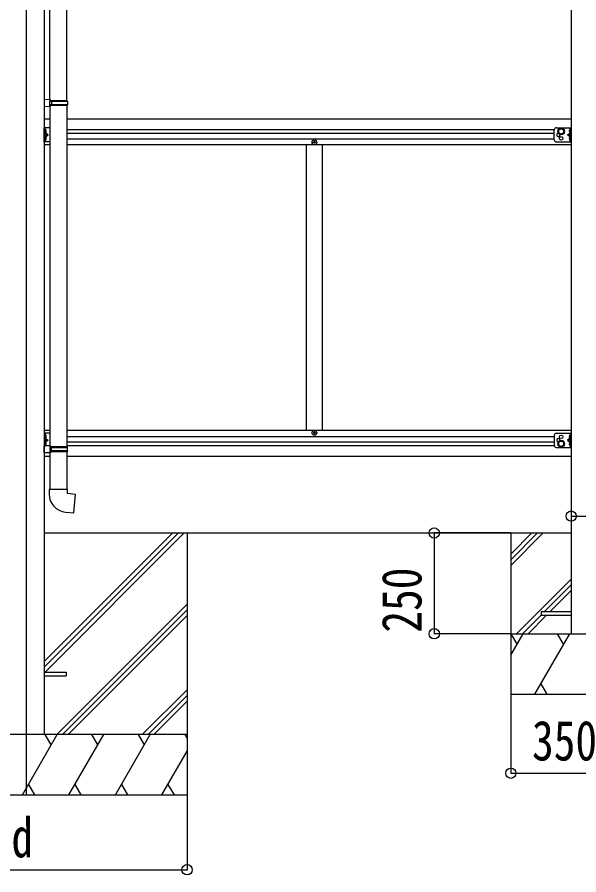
# Model space of a CAD drawing. Units: millimetres, scale not verified. Extents: x -12615 to 12615, y -8910 to 8910.
# Drawn here: x -750 to 645, y -5839 to -3710 of the extents above; entities that cross this region are included whole.
import ezdxf
from ezdxf.enums import TextEntityAlignment as Align

# ---------------------------------------------------------------- set-up
doc = ezdxf.new("R2010")
doc.units = ezdxf.units.MM
doc.header["$LTSCALE"] = 40
for name, color, linetype in [('0-3_YKK_12', 2, 'Continuous'), ('0-4_YKK_13', 4, 'Continuous'), ('0-5_YKK_A1', 4, 'Continuous'), ('0-6_YKK_D', 6, 'Continuous')]:
    doc.layers.add(name, color=color, linetype=linetype)
doc.styles.add('ＭＳ ゴシック', font='')
doc.styles.get('ＭＳ ゴシック').set_extended_font_data('MS Gothic')

msp = doc.modelspace()

# ---------------------------------------------------------------- linework, layer by layer
at = {"layer": '0-3_YKK_12'}
msp.add_lwpolyline([(-727.7, -2465.76), (-727.7, -5390.16), (-727.7, -5640.16)], dxfattribs=at)
at = {"layer": '0-4_YKK_13'}
for p, q in [((-668.5, -3914.78), (-668.5, -3072.65)), ((-626.5, -3917.34), (-626.5, -3070.09)), ((-666.5, -3914.84), (-682.5, -3914.37)), ((-682.5, -3914.37), (-682.5, -3932.31)), ((-666.5, -3916.84), (-666.5, -3914.84)), ((-666.5, -3931.84), (-682.5, -3932.31)), ((-666.5, -3916.84), (-668.5, -3916.84)), ((-625.5, -3917.34), (-668.5, -3917.34)), ((-624.5, -3919.34), (-668.5, -3919.34)), ((-624.5, -3927.34), (-668.5, -3927.34)), ((-625.5, -3929.34), (-668.5, -3929.34)), ((-668.5, -3931.9), (-668.5, -4774.04)), ((-666.5, -3931.84), (-666.5, -3929.84)), ((-664.02, -3919.34), (-663.59, -3917.34)), ((-626.5, -3929.34), (-626.5, -4776.59)), ((-624.5, -3919.34), (-625.5, -3917.34)), ((-624.5, -3927.34), (-625.5, -3929.34)), ((-624.5, -3919.34), (-624.5, -3927.34)), ((-682.5, -4019.66), (-682.5, -3984.66)), ((-668.5, -3984.66), (-682.5, -3984.66)), ((-679.97, -3992.02), (-680.58, -3993.16)), ((-679.97, -3994.31), (-680.58, -3993.16)), ((-680, -4019.66), (-680, -3984.66)), ((-680, -3988.46), (-679.71, -3988.46)), ((-680, -3988.46), (-680, -3997.86)), ((-679.71, -3997.86), (-680, -3997.86)), ((-677.89, -3991.01), (-679.91, -3992.02)), ((-677.89, -3995.31), (-679.91, -3994.31)), ((-679.71, -3988.46), (-679.71, -3997.86)), ((583.8, -4014.66), (583.8, -3989.66)), ((588.8, -3984.66), (625.8, -3984.66)), ((621.19, -3991.01), (623.21, -3992.02)), ((621.19, -3995.31), (623.21, -3994.31)), ((623.3, -3988.46), (623.01, -3988.46)), ((623.01, -3988.46), (623.01, -3997.86)), ((623.01, -3997.86), (623.3, -3997.86)), ((623.28, -3992.02), (623.89, -3993.16)), ((623.28, -3994.31), (623.89, -3993.16)), ((623.3, -4019.66), (623.3, -3984.66)), ((623.3, -3988.46), (623.3, -3997.86)), ((625.8, -4019.66), (625.8, -3984.66)), ((-668.5, -4019.66), (-682.5, -4019.66)), ((-679.97, -4010.02), (-680.58, -4011.16)), ((-679.97, -4012.31), (-680.58, -4011.16)), ((-680, -4002.16), (-673, -4002.16)), ((-679.71, -4006.46), (-680, -4006.46)), ((-680, -4015.86), (-680, -4006.46)), ((-680, -4015.86), (-679.71, -4015.86)), ((-677.89, -4009.01), (-679.91, -4010.02)), ((-677.89, -4013.31), (-679.91, -4012.31)), ((-679.71, -4015.86), (-679.71, -4006.46)), ((-13.2, -4021.16), (-14.2, -4021.16)), ((588.8, -4019.66), (625.8, -4019.66)), ((623.3, -4002.16), (616.3, -4002.16)), ((621.19, -4009.01), (623.21, -4010.02)), ((621.19, -4013.31), (623.21, -4012.31)), ((623.01, -4006.46), (623.3, -4006.46)), ((623.01, -4015.86), (623.01, -4006.46)), ((623.3, -4015.86), (623.01, -4015.86)), ((623.28, -4010.02), (623.89, -4011.16)), ((623.28, -4012.31), (623.89, -4011.16)), ((623.3, -4015.86), (623.3, -4006.46)), ((-682.5, -4742.66), (-682.5, -4777.66)), ((-668.5, -4742.66), (-682.5, -4742.66)), ((-680, -4742.66), (-680, -4773.7)), ((-680, -4746.46), (-679.71, -4746.46)), ((-680, -4746.46), (-680, -4755.86)), ((-679.71, -4746.46), (-679.71, -4755.86)), ((-13.2, -4741.16), (-14.2, -4741.16)), ((588.8, -4742.66), (625.8, -4742.66)), ((623.3, -4746.46), (623.01, -4746.46)), ((623.01, -4746.46), (623.01, -4755.86)), ((623.3, -4742.66), (623.3, -4777.66)), ((623.3, -4746.46), (623.3, -4755.86)), ((625.8, -4742.66), (625.8, -4777.66)), ((-679.97, -4750.02), (-680.58, -4751.16)), ((-679.97, -4752.31), (-680.58, -4751.16)), ((-679.97, -4768.02), (-680.58, -4769.16)), ((-679.71, -4755.86), (-680, -4755.86)), ((-680, -4760.16), (-673, -4760.16)), ((-679.71, -4764.46), (-680, -4764.46)), ((-680, -4773.86), (-680, -4764.46)), ((-677.89, -4749.01), (-679.91, -4750.02)), ((-677.89, -4753.31), (-679.91, -4752.31)), ((-677.89, -4767.01), (-679.91, -4768.02)), ((-679.71, -4773.86), (-679.71, -4764.46)), ((583.8, -4747.66), (583.8, -4772.66)), ((623.3, -4760.16), (616.3, -4760.16)), ((621.19, -4749.01), (623.21, -4750.02)), ((621.19, -4753.31), (623.21, -4752.31)), ((621.19, -4767.01), (623.21, -4768.02)), ((623.01, -4755.86), (623.3, -4755.86)), ((623.01, -4764.46), (623.3, -4764.46)), ((623.01, -4773.86), (623.01, -4764.46)), ((623.28, -4750.02), (623.89, -4751.16)), ((623.28, -4752.31), (623.89, -4751.16)), ((623.28, -4768.02), (623.89, -4769.16)), ((623.3, -4773.86), (623.3, -4764.46)), ((-666.5, -4774.09), (-682.5, -4773.62)), ((-682.5, -4791.56), (-682.5, -4773.62)), ((-679.97, -4770.31), (-680.58, -4769.16)), ((-680, -4773.86), (-679.71, -4773.86)), ((-677.89, -4771.31), (-679.91, -4770.31)), ((-625.5, -4776.59), (-668.5, -4776.59)), ((-624.5, -4778.59), (-668.5, -4778.59)), ((-624.5, -4786.59), (-668.5, -4786.59)), ((-625.5, -4788.59), (-668.5, -4788.59)), ((-666.5, -4789.09), (-668.5, -4789.09)), ((-666.5, -4774.09), (-666.5, -4776.09)), ((-666.5, -4789.09), (-666.5, -4791.09)), ((-664.02, -4786.59), (-663.59, -4788.59)), ((-626.5, -4788.59), (-626.5, -4882.59)), ((-624.5, -4778.59), (-625.5, -4776.59)), ((-624.5, -4786.59), (-625.5, -4788.59)), ((-624.5, -4786.59), (-624.5, -4778.59)), ((588.8, -4777.66), (625.8, -4777.66)), ((621.19, -4771.31), (623.21, -4770.31)), ((623.3, -4773.86), (623.01, -4773.86)), ((623.28, -4770.31), (623.89, -4769.16)), ((-666.5, -4791.09), (-682.5, -4791.56)), ((-668.5, -4791.15), (-668.5, -4882.59)), ((-624.5, -4882.59), (-670.5, -4882.59)), ((-670.5, -4882.59), (-670.5, -4893.51)), ((-624.5, -4892.59), (-624.5, -4882.59)), ((625.8, -5186.16), (550.8, -5186.16)), ((-682.5, -5335.66), (-627.7, -5335.66)), ((-627.7, -5335.66), (-627.7, -5344.66)), ((-682.5, -5344.66), (-627.7, -5344.66))]:
    msp.add_line(p, q, dxfattribs=at)
for points in [[(-666.5, -3929.84), (-668.5, -3929.84), (-668.5, -3916.84)], [(-664.02, -3919.34), (-664.02, -3927.34), (-663.59, -3929.34)], [(-679.4, -4006.74), (-673, -4002.16), (-679.4, -3997.59)], [(622.7, -4006.74), (616.3, -4002.16), (622.7, -3997.59)], [(-14.2, -4021.16), (-14.2, -4020.16), (-13.2, -4020.16)], [(-12.2, -4019.16), (-12.2, -4018.16), (-11.2, -4018.16), (-11.2, -4019.16)], [(-11.2, -4022.16), (-11.2, -4023.16), (-12.2, -4023.16), (-12.2, -4022.16)], [(-10.2, -4020.16), (-9.2, -4020.16), (-9.2, -4021.16), (-10.2, -4021.16)], [(-14.2, -4741.16), (-14.2, -4742.16), (-13.2, -4742.16)], [(-11.2, -4740.16), (-11.2, -4739.16), (-12.2, -4739.16), (-12.2, -4740.16)], [(-12.2, -4743.16), (-12.2, -4744.16), (-11.2, -4744.16), (-11.2, -4743.16)], [(-10.2, -4742.16), (-9.2, -4742.16), (-9.2, -4741.16), (-10.2, -4741.16)], [(-679.4, -4755.59), (-673, -4760.16), (-679.4, -4764.74)], [(622.7, -4755.59), (616.3, -4760.16), (622.7, -4764.74)], [(-666.5, -4776.09), (-668.5, -4776.09), (-668.5, -4789.09)], [(-664.02, -4786.59), (-664.02, -4778.59), (-663.59, -4776.59)], [(-629.42, -4938.34), (-608.58, -4940.16), (-604.58, -4894.34), (-624.5, -4892.59)], [(550.8, -5186.16), (550.8, -5194.16), (625.8, -5194.16)]]:
    msp.add_lwpolyline(points, dxfattribs=at)
for points in [[(600.8, -3986.16), (607.3, -3989.91), (607.3, -3997.41), (600.8, -4001.17), (594.3, -3997.41), (594.3, -3989.91)], [(600.8, -4776.17), (607.3, -4772.42), (607.3, -4764.91), (600.8, -4761.16), (594.3, -4764.91), (594.3, -4772.42)]]:
    msp.add_lwpolyline(points, close=True, dxfattribs=at)
for centre, radius in [((600.8, -3993.66), 8.5), ((600.8, -3993.66), 7.5), ((600.8, -3993.66), 6.5), ((-11.7, -4020.66), 5.9), ((600.8, -4010.66), 4.25), ((-11.7, -4741.66), 5.9), ((600.8, -4768.66), 8.5), ((600.8, -4768.66), 7.5), ((600.8, -4768.66), 6.5), ((600.8, -4751.66), 4.25)]:
    msp.add_circle(centre, radius, dxfattribs=at)
for centre, radius, start, end in [((-683.6, -3993.16), 6.1, 309.60193, 50.39807), ((588.8, -3989.66), 5, 90, 180), ((593.8, -4002.16), 4.25, 94.76077, 6.29431), ((626.9, -3993.16), 6.1, 129.60193, 230.39807), ((-683.6, -4011.16), 6.1, 309.60193, 50.39807), ((-13.2, -4019.16), 1, 270, 0), ((-13.2, -4022.16), 1, 0, 90), ((-10.2, -4019.16), 1, 180, 270), ((-10.2, -4022.16), 1, 90, 180), ((588.8, -4014.66), 5, 180, 270), ((626.9, -4011.16), 6.1, 129.60193, 230.39807), ((-683.6, -4751.16), 6.1, 309.60193, 50.39807), ((-13.2, -4740.16), 1, 270, 0), ((-13.2, -4743.16), 1, 0, 90), ((-10.2, -4740.16), 1, 180, 270), ((-10.2, -4743.16), 1, 90, 180), ((588.8, -4747.66), 5, 90, 180), ((626.9, -4751.16), 6.1, 129.60193, 230.39807), ((-683.6, -4769.16), 6.1, 309.60193, 50.39807), ((593.8, -4760.16), 4.25, 353.70569, 265.23923), ((626.9, -4769.16), 6.1, 129.60193, 230.39807), ((588.8, -4772.66), 5, 180, 270), ((-625.5, -4893.51), 45, 180, 265)]:
    msp.add_arc(centre, radius, start, end, dxfattribs=at)
at = {"layer": '0-5_YKK_A1'}
for p, q in [((-682.5, -2861.16), (-682.5, -5490.16)), ((625.8, -2877.16), (625.8, -5240.16)), ((-668.5, -3963.16), (-682.5, -3963.16)), ((625.8, -3963.16), (-626.5, -3963.16)), ((-626.5, -3989.16), (583.83, -3989.16)), ((-626.5, -3998.16), (583.8, -3998.16)), ((-626.5, -4011.66), (583.8, -4011.66)), ((-668.5, -4027.16), (-682.5, -4027.16)), ((625.8, -4027.16), (-626.5, -4027.16)), ((-31.7, -4735.16), (-31.7, -4027.16)), ((8.3, -4735.16), (8.3, -4027.16)), ((-682.5, -4735.16), (-668.5, -4735.16)), ((-626.5, -4735.16), (625.8, -4735.16)), ((-626.5, -4750.66), (583.8, -4750.66)), ((-626.5, -4764.16), (583.8, -4764.16)), ((-626.5, -4773.16), (583.83, -4773.16)), ((-682.5, -4799.16), (-668.5, -4799.16)), ((-626.5, -4799.16), (625.8, -4799.16)), ((-682.5, -4990.16), (625.8, -4990.16)), ((-682.5, -5337.72), (-334.94, -4990.16)), ((-682.5, -5309.44), (-363.22, -4990.16)), ((-682.5, -5323.58), (-349.08, -4990.16)), ((-327.9, -4990.16), (-327.9, -5640.16)), ((475.8, -4990.16), (475.8, -5390.16)), ((475.8, -5042.51), (528.15, -4990.16)), ((475.8, -5056.65), (542.29, -4990.16)), ((475.8, -5070.79), (556.43, -4990.16)), ((490.28, -5240.16), (625.8, -5104.64)), ((558.42, -5186.16), (625.8, -5118.78)), ((572.56, -5186.16), (625.8, -5132.93)), ((-651.09, -5490.16), (-327.9, -5166.97)), ((-636.95, -5490.16), (-327.9, -5181.11)), ((504.42, -5240.16), (550.8, -5193.78)), ((-622.81, -5490.16), (-327.9, -5195.26)), ((518.56, -5240.16), (564.56, -5194.16)), ((475.8, -5240.16), (825.8, -5240.16)), ((475.8, -5293.28), (506.47, -5240.16)), ((491.47, -5266.15), (476.46, -5240.16)), ((535.33, -5390.16), (621.94, -5240.16)), ((606.94, -5266.15), (591.93, -5240.16)), ((-438.96, -5490.16), (-327.9, -5379.1)), ((550.33, -5364.18), (565.33, -5390.16)), ((-424.82, -5490.16), (-327.9, -5393.25)), ((475.8, -5390.16), (825.8, -5390.16)), ((-410.67, -5490.16), (-327.9, -5407.39)), ((-327.9, -5490.16), (-1127.9, -5490.16)), ((-736.74, -5640.16), (-650.14, -5490.16)), ((-665.14, -5516.14), (-680.14, -5490.16)), ((-621.27, -5640.16), (-534.67, -5490.16)), ((-549.67, -5516.14), (-564.67, -5490.16)), ((-505.8, -5640.16), (-419.2, -5490.16)), ((-449.2, -5490.16), (-434.2, -5516.14)), ((-333.73, -5490.16), (-327.9, -5500.26)), ((-390.33, -5640.16), (-327.9, -5532.02)), ((-721.74, -5614.18), (-706.74, -5640.16)), ((-606.27, -5614.18), (-591.27, -5640.16)), ((-490.8, -5614.18), (-475.8, -5640.16)), ((-375.33, -5614.18), (-360.33, -5640.16)), ((-1127.9, -5640.16), (-327.9, -5640.16))]:
    msp.add_line(p, q, dxfattribs=at)
at = {"layer": '0-6_YKK_D'}
for p, q in [((625.8, -4908.99), (625.8, -4949.24)), ((474.8, -4990.16), (284.83, -4990.16)), ((285.83, -4990.16), (285.83, -5240.16)), ((474.8, -5240.16), (284.83, -5240.16)), ((475.8, -5391.16), (475.8, -5587.43)), ((475.8, -5586.43), (825.8, -5586.43)), ((-327.9, -5625.94), (-327.9, -5826.87)), ((-1127.9, -5825.87), (-327.9, -5825.87))]:
    msp.add_line(p, q, dxfattribs=at)
msp.add_lwpolyline([(625.8, -4948.24), (675.8, -4948.24), (889.2, -4948.24)], dxfattribs=at)
for centre in [(625.8, -4948.24), (285.83, -4990.16), (285.83, -5240.16), (475.8, -5586.43), (-327.9, -5825.87)]:
    msp.add_circle(centre, 12.75, dxfattribs=at)

# ---------------------------------------------------------------- texts
at = {"layer": '0-6_YKK_D', "style": 'ＭＳ ゴシック', "width": 0.8}
msp.add_text('250', height=98.97, rotation=90, dxfattribs=at).set_placement((283.83, -5237.56), align=Align.BOTTOM_LEFT)
for s, p in [('350', (528.4, -5584.43)), ('d', (-763.9, -5824.57))]:
    msp.add_text(s, height=98.97, dxfattribs=at).set_placement(p, align=Align.BOTTOM_LEFT)

doc.saveas('drawing.dxf')
